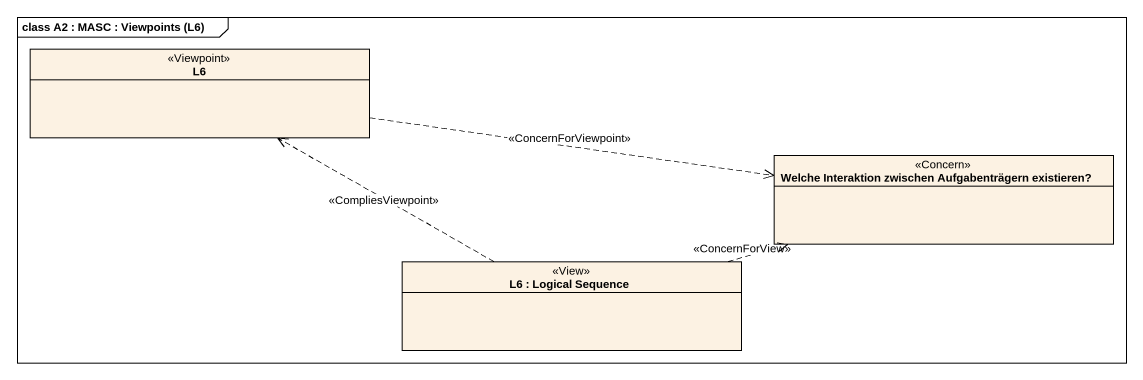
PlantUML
@startuml
mainframe class A2 : MASC : Viewpoints (L6)
hide circle
hide empty members
class L6 <<Viewpoint>>
class "Welche Interaktion zwischen Aufgabenträgern existieren?" as Welche_Interaktion_zwischen <<Concern>>
class "L6 : Logical Sequence" as L6_Logical_Sequence <<View>>
L6 .right.> Welche_Interaktion_zwischen : <<ConcernForViewpoint>>
L6_Logical_Sequence .left.> L6 : <<CompliesViewpoint>>
L6_Logical_Sequence .right.> Welche_Interaktion_zwischen : <<ConcernForView>>
@enduml
